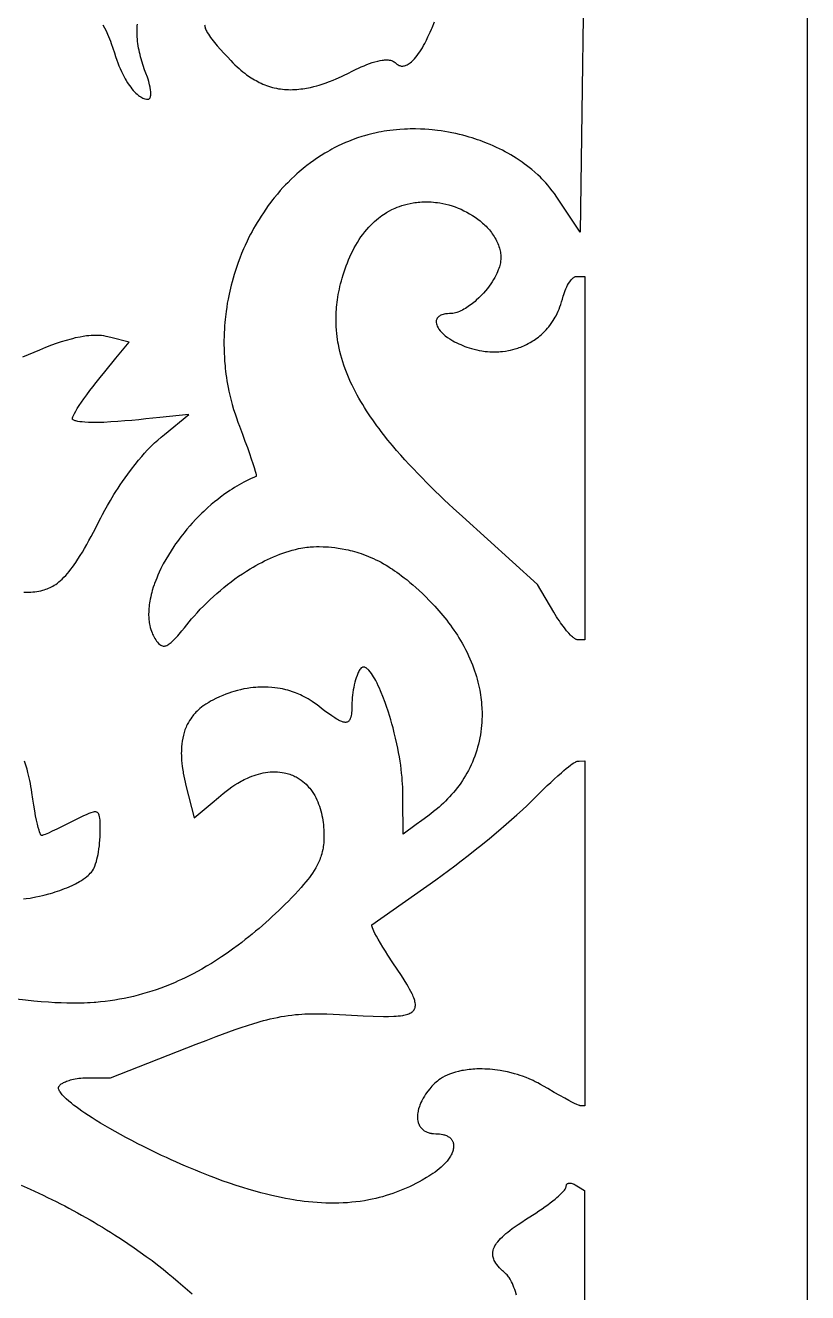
# Model space of a CAD drawing. Extents: x -500 to 500, y -1000 to 1000.
# Drawn here: x 324.2 to 500, y 430.8 to 715.4 of the extents above; entities that cross this region are included whole.
import ezdxf

# ---------------------------------------------------------------- set-up
doc = ezdxf.new("R2010")
doc.units = 0
doc.layers.add('APS_GEOMETR_', color=18, linetype='CONTINUOUS')

msp = doc.modelspace()

# ---------------------------------------------------------------- linework, layer by layer
at = {"layer": 'APS_GEOMETR_'}
for points in [[(-500, -1000), (500, -1000), (500, 1000), (-500, 1000)], [(449.91, 577.39), (448.65, 577.39), (448.18, 577.4), (448.09, 577.42), (447.98, 577.46), (447.86, 577.52), (447.74, 577.59), (447.6, 577.68), (447.45, 577.79), (447.29, 577.92), (447.13, 578.06), (446.95, 578.23), (446.75, 578.42), (446.32, 578.88), (445.85, 579.43), (445.34, 580.07), (444.79, 580.8), (444.5, 581.21), (444.21, 581.64), (443.9, 582.09), (443.6, 582.56), (443.28, 583.06), (442.96, 583.59), (439.3, 589.79), (422.44, 605.04), (420.38, 606.93), (419.36, 607.88), (418.34, 608.84), (417.33, 609.8), (416.33, 610.77), (415.33, 611.75), (414.34, 612.73), (413.36, 613.73), (412.38, 614.74), (411.41, 615.76), (410.45, 616.78), (409.51, 617.82), (408.57, 618.87), (407.65, 619.92), (406.74, 620.99), (405.71, 622.24), (404.7, 623.51), (404.2, 624.16), (403.71, 624.81), (403.22, 625.47), (402.74, 626.13), (402.27, 626.8), (401.8, 627.48), (401.34, 628.16), (400.89, 628.84), (400.45, 629.54), (400.02, 630.23), (399.6, 630.94), (399.19, 631.65), (398.79, 632.36), (398.4, 633.08), (398.03, 633.81), (397.67, 634.54), (397.32, 635.27), (396.99, 636.01), (396.67, 636.76), (396.37, 637.51), (396.08, 638.26), (395.81, 639.03), (395.56, 639.79), (395.32, 640.56), (395.11, 641.34), (394.91, 642.11), (394.73, 642.9), (394.57, 643.69), (394.47, 644.22), (394.37, 644.82), (394.28, 645.47), (394.2, 646.18), (394.13, 646.95), (394.08, 647.77), (394.05, 648.64), (394.05, 649.56), (394.06, 650.05), (394.07, 650.54), (394.1, 651.04), (394.13, 651.56), (394.17, 652.09), (394.23, 652.63), (394.29, 653.18), (394.36, 653.74), (394.45, 654.32), (394.55, 654.9), (394.66, 655.5), (394.78, 656.11), (394.92, 656.72), (395.07, 657.35), (395.24, 657.99), (395.42, 658.63), (395.62, 659.33), (395.84, 660.02), (396.08, 660.71), (396.33, 661.39), (396.59, 662.07), (396.86, 662.75), (397.16, 663.42), (397.46, 664.08), (397.79, 664.73), (398.12, 665.38), (398.48, 666.01), (398.85, 666.64), (399.24, 667.25), (399.64, 667.85), (400.07, 668.44), (400.51, 669.01), (400.95, 669.55), (401.4, 670.05), (401.84, 670.52), (402.27, 670.95), (402.7, 671.35), (403.12, 671.72), (403.54, 672.07), (403.94, 672.38), (404.33, 672.66), (404.71, 672.92), (405.07, 673.16), (405.41, 673.37), (406.03, 673.72), (406.57, 674), (406.93, 674.17), (407.33, 674.35), (407.78, 674.54), (408.27, 674.73), (408.81, 674.91), (409.39, 675.08), (410.01, 675.25), (410.67, 675.4), (411.37, 675.52), (411.74, 675.58), (412.11, 675.63), (412.49, 675.67), (412.89, 675.7), (413.29, 675.73), (413.7, 675.75), (414.12, 675.75), (414.55, 675.75), (414.99, 675.74), (415.44, 675.71), (415.9, 675.68), (416.36, 675.63), (416.83, 675.57), (417.32, 675.5), (418.01, 675.37), (418.71, 675.22), (419.41, 675.04), (420.1, 674.84), (420.78, 674.6), (421.46, 674.35), (422.12, 674.07), (422.78, 673.76), (423.43, 673.43), (424.06, 673.08), (424.68, 672.71), (425.28, 672.31), (425.86, 671.89), (426.43, 671.45), (426.97, 670.99), (427.23, 670.75), (427.49, 670.51), (427.75, 670.26), (428, 670), (428.24, 669.73), (428.48, 669.45), (428.71, 669.17), (428.94, 668.88), (429.15, 668.58), (429.36, 668.28), (429.56, 667.98), (429.75, 667.66), (429.93, 667.34), (430.09, 667.02), (430.25, 666.69), (430.4, 666.36), (430.53, 666.03), (430.65, 665.69), (430.75, 665.35), (430.84, 665.03), (430.91, 664.72), (430.97, 664.41), (431.01, 664.12), (431.04, 663.84), (431.06, 663.57), (431.06, 663.31), (431.06, 663.07), (431.06, 662.84), (431.02, 662.42), (430.97, 662.06), (430.91, 661.76), (430.84, 661.47), (430.75, 661.15), (430.64, 660.81), (430.5, 660.44), (430.34, 660.05), (430.16, 659.63), (429.94, 659.2), (429.7, 658.75), (429.43, 658.28), (429.14, 657.8), (428.81, 657.3), (428.44, 656.8), (428.05, 656.28), (427.62, 655.76), (427.15, 655.23), (426.65, 654.69), (426.11, 654.15), (425.55, 653.63), (425.27, 653.38), (424.97, 653.13), (424.67, 652.89), (424.37, 652.66), (424.06, 652.43), (423.75, 652.21), (423.42, 652.01), (423.1, 651.81), (422.77, 651.62), (422.43, 651.45), (422.09, 651.28), (421.74, 651.13), (421.39, 650.99), (421.16, 650.91), (420.89, 650.83), (420.6, 650.76), (420.27, 650.7), (419.91, 650.66), (419.51, 650.63), (419.06, 650.62), (418.62, 650.57), (418.35, 650.52), (418.1, 650.45), (417.84, 650.37), (417.59, 650.28), (417.43, 650.2), (417.28, 650.1), (417.13, 649.99), (416.99, 649.88), (416.88, 649.74), (416.79, 649.62), (416.67, 649.42), (416.61, 649.27), (416.6, 649.21), (416.57, 649.06), (416.55, 648.91), (416.54, 648.76), (416.54, 648.61), (416.59, 648.33), (416.65, 648.11), (416.77, 647.8), (416.97, 647.43), (417.16, 647.14), (417.45, 646.75), (417.79, 646.37), (418.1, 646.07), (418.55, 645.68), (419.1, 645.28), (419.57, 644.97), (420.25, 644.55), (420.69, 644.32), (421.14, 644.09), (421.59, 643.88), (422.05, 643.67), (422.51, 643.47), (422.98, 643.29), (423.45, 643.12), (423.92, 642.96), (424.47, 642.79), (425.05, 642.64), (425.64, 642.5), (426.23, 642.38), (426.82, 642.27), (427.58, 642.17), (428.06, 642.12), (428.6, 642.08), (429.21, 642.05), (429.89, 642.05), (430.25, 642.06), (430.62, 642.08), (431.01, 642.11), (431.42, 642.15), (432.08, 642.23), (432.79, 642.35), (433.23, 642.44), (433.73, 642.55), (434.29, 642.7), (434.89, 642.9), (435.21, 643.01), (435.54, 643.13), (435.88, 643.27), (436.23, 643.42), (436.8, 643.69), (437.21, 643.9), (437.69, 644.17), (438.24, 644.5), (438.54, 644.69), (438.84, 644.9), (439.16, 645.13), (439.49, 645.38), (439.82, 645.65), (440.17, 645.95), (440.51, 646.27), (440.87, 646.62), (441.22, 646.99), (441.58, 647.4), (441.84, 647.71), (442.21, 648.2), (442.54, 648.66), (442.82, 649.08), (443.07, 649.48), (443.28, 649.84), (443.46, 650.16), (443.73, 650.68), (443.95, 651.17), (444.15, 651.66), (444.35, 652.17), (444.53, 652.67), (444.72, 653.29), (444.9, 653.92), (445.07, 654.54), (445.21, 654.96), (445.35, 655.39), (445.51, 655.8), (445.68, 656.22), (445.87, 656.62), (446.07, 657.02), (446.29, 657.41), (446.53, 657.79), (446.69, 658.02), (446.85, 658.22), (447, 658.4), (447.15, 658.55), (447.3, 658.68), (447.43, 658.78), (447.56, 658.86), (447.67, 658.92), (447.75, 658.95), (447.84, 658.98), (448.03, 659), (448.22, 659.01), (448.41, 659.01), (449.91, 659.01)], [(413.36, 467.52), (413.63, 467.3), (413.86, 467.13), (414.2, 466.93), (414.48, 466.81), (414.73, 466.72), (414.95, 466.65), (415.13, 466.6), (415.39, 466.55), (415.5, 466.53), (415.96, 466.49), (416.43, 466.47), (416.85, 466.45), (417.25, 466.42), (417.65, 466.37), (418.05, 466.29), (418.25, 466.24), (418.44, 466.19), (418.63, 466.12), (418.82, 466.05), (419, 465.97), (419.18, 465.87), (419.34, 465.77), (419.5, 465.66), (419.65, 465.53), (419.8, 465.4), (419.9, 465.29), (419.99, 465.17), (420.08, 465.05), (420.15, 464.93), (420.22, 464.81), (420.27, 464.68), (420.32, 464.56), (420.36, 464.43), (420.42, 464.18), (420.45, 463.92), (420.46, 463.67), (420.45, 463.43), (420.42, 463.19), (420.38, 462.96), (420.33, 462.75), (420.26, 462.55), (420.14, 462.2), (420.02, 461.93), (419.89, 461.68), (419.76, 461.44), (419.62, 461.21), (419.47, 460.98), (419.31, 460.75), (419.15, 460.53), (418.98, 460.31), (418.8, 460.1), (418.43, 459.68), (418.03, 459.29), (417.62, 458.91), (417.18, 458.54), (416.74, 458.19), (416.28, 457.85), (415.81, 457.52), (415.33, 457.21), (414.85, 456.9), (414.37, 456.61), (413.4, 456.04), (412.7, 455.65), (411.99, 455.27), (411.27, 454.91), (410.55, 454.56), (409.82, 454.23), (409.08, 453.91), (408.33, 453.61), (407.58, 453.32), (406.82, 453.05), (406.05, 452.79), (405.29, 452.55), (404.51, 452.32), (403.74, 452.11), (402.96, 451.92), (402.17, 451.74), (401.39, 451.59), (400.44, 451.42), (399.48, 451.27), (398.52, 451.15), (397.56, 451.05), (396.6, 450.97), (395.63, 450.91), (394.66, 450.88), (393.69, 450.86), (392.72, 450.86), (391.75, 450.89), (390.78, 450.93), (389.81, 450.99), (388.84, 451.06), (387.87, 451.16), (386.91, 451.27), (385.95, 451.39), (385.25, 451.49), (384.47, 451.61), (383.62, 451.76), (382.71, 451.93), (381.73, 452.12), (380.69, 452.34), (379.58, 452.6), (378.41, 452.88), (377.17, 453.2), (375.88, 453.55), (374.52, 453.94), (373.1, 454.37), (371.62, 454.84), (370.09, 455.35), (368.49, 455.91), (366.84, 456.52), (365.73, 456.94), (364.63, 457.37), (363.53, 457.8), (362.44, 458.25), (361.34, 458.7), (360.25, 459.16), (359.16, 459.63), (358.08, 460.11), (357, 460.6), (355.92, 461.09), (354.85, 461.59), (353.78, 462.1), (352.72, 462.61), (351.65, 463.13), (350.6, 463.66), (349.54, 464.2), (348.16, 464.91), (346.84, 465.61), (345.58, 466.3), (344.38, 466.96), (343.23, 467.61), (342.15, 468.24), (341.13, 468.85), (340.17, 469.43), (339.27, 470), (338.42, 470.54), (337.63, 471.06), (336.91, 471.56), (336.24, 472.03), (335.63, 472.48), (335.07, 472.9), (334.57, 473.29), (333.97, 473.79), (333.42, 474.28), (333.16, 474.52), (332.93, 474.75), (332.71, 474.98), (332.51, 475.2), (332.33, 475.42), (332.17, 475.62), (332.03, 475.83), (331.91, 476.02), (331.82, 476.21), (331.75, 476.38), (331.71, 476.55), (331.69, 476.71), (331.69, 476.8), (331.71, 476.89), (331.73, 476.98), (331.77, 477.06), (331.81, 477.14), (331.87, 477.22), (331.99, 477.37), (332.14, 477.51), (332.3, 477.63), (332.47, 477.75), (332.63, 477.84), (332.81, 477.94), (333.02, 478.04), (333.24, 478.14), (333.49, 478.24), (333.76, 478.34), (334.06, 478.43), (334.37, 478.53), (334.71, 478.62), (335.07, 478.7), (335.45, 478.77), (335.85, 478.84), (336.27, 478.9), (336.71, 478.95), (337.17, 478.99), (337.65, 479.01), (338.15, 479.03), (340.33, 479.03), (341.92, 479.02), (342.92, 479.02), (343.2, 479.02), (343.34, 479.03), (362.62, 486.54), (364.88, 487.41), (367.14, 488.28), (368.54, 488.8), (369.94, 489.32), (371.34, 489.83), (372.75, 490.32), (374.17, 490.79), (375.59, 491.24), (376.3, 491.45), (377.02, 491.66), (377.73, 491.85), (378.46, 492.04), (379.25, 492.24), (380.06, 492.42), (380.87, 492.59), (381.68, 492.75), (382.49, 492.89), (383.3, 493.01), (384.12, 493.11), (384.94, 493.2), (385.64, 493.26), (386.35, 493.31), (387.05, 493.35), (387.76, 493.38), (388.47, 493.4), (389.17, 493.41), (390.59, 493.4), (392, 493.37), (393.42, 493.32), (396.25, 493.17), (400.11, 492.96), (402.4, 492.86), (404.69, 492.8), (405.85, 492.8), (407.01, 492.84), (407.51, 492.87), (408.01, 492.92), (408.51, 492.97), (409.02, 493.04), (409.3, 493.09), (409.58, 493.15), (409.86, 493.23), (410.14, 493.31), (410.37, 493.4), (410.59, 493.5), (410.81, 493.61), (411.03, 493.73), (411.16, 493.83), (411.27, 493.92), (411.37, 494.02), (411.46, 494.12), (411.59, 494.3), (411.69, 494.48), (411.76, 494.63), (411.79, 494.75), (411.82, 494.87), (411.85, 495.05), (411.86, 495.22), (411.86, 495.39), (411.86, 495.57), (411.82, 495.84), (411.77, 496.1), (411.71, 496.36), (411.64, 496.62), (411.52, 496.94), (411.4, 497.25), (411.27, 497.56), (411.14, 497.87), (410.86, 498.42), (410.57, 498.96), (410.27, 499.5), (409.96, 500.03), (409.34, 501.03), (408.71, 502.02), (406.82, 504.86), (405.68, 506.59), (405.12, 507.46), (404.56, 508.34), (403.99, 509.29), (403.5, 510.13), (403.1, 510.85), (402.78, 511.46), (402.53, 511.96), (402.36, 512.33), (402.2, 512.7), (402.12, 512.93), (402.08, 513.12), (402.07, 513.2), (402.07, 513.27), (402.09, 513.33), (402.11, 513.37), (416.43, 523.5), (417.86, 524.53), (419.29, 525.58), (420.72, 526.64), (422.13, 527.71), (423.73, 528.96), (425.33, 530.22), (426.91, 531.49), (428.49, 532.77), (430.56, 534.51), (432.27, 535.97), (434.63, 538.04), (435.91, 539.21), (436.96, 540.2), (438.4, 541.6), (439.93, 543.12), (440.7, 543.88), (441.48, 544.63), (442.27, 545.37), (443.06, 546.1), (443.86, 546.83), (444.68, 547.54), (445.24, 548.02), (445.77, 548.46), (446.26, 548.85), (446.71, 549.2), (447.11, 549.5), (447.48, 549.75), (447.81, 549.94), (447.96, 550.02), (448.1, 550.09), (448.23, 550.13), (448.37, 550.15), (448.65, 550.16), (449.91, 550.18), (449.91, 472.75), (449.11, 472.74), (448.91, 472.75), (448.81, 472.76), (448.71, 472.78), (448.52, 472.84), (448.15, 473), (447.6, 473.26), (447.05, 473.53), (446.32, 473.92), (445.41, 474.41), (444.33, 475.01), (443.07, 475.73), (441.64, 476.58), (440.65, 477.17), (439.99, 477.54), (439.38, 477.86), (438.81, 478.14), (438.3, 478.39), (437.42, 478.78), (436.75, 479.05), (435.92, 479.35), (435.4, 479.53), (434.8, 479.73), (434.13, 479.93), (433.38, 480.13), (432.55, 480.32), (431.64, 480.51), (430.89, 480.64), (430.32, 480.73), (429.75, 480.8), (429.18, 480.86), (428.61, 480.92), (428.03, 480.96), (427.46, 480.99), (426.88, 481), (426.31, 481.01), (425.65, 481), (425.23, 480.98), (424.8, 480.95), (424.38, 480.91), (423.95, 480.87), (423.53, 480.82), (423.11, 480.76), (422.69, 480.69), (422.27, 480.62), (421.58, 480.46), (420.89, 480.27), (420.21, 480.06), (419.54, 479.83), (419.01, 479.6), (418.48, 479.35), (417.97, 479.08), (417.47, 478.78), (417.12, 478.53), (416.8, 478.29), (416.52, 478.06), (416.27, 477.84), (415.87, 477.46), (415.58, 477.16), (415.08, 476.56), (414.68, 476.04), (414.15, 475.31), (413.88, 474.87), (413.65, 474.48), (413.31, 473.86), (413.11, 473.45), (413.03, 473.28), (412.88, 472.9), (412.76, 472.57), (412.59, 472.03), (412.5, 471.69), (412.47, 471.54), (412.41, 471.18), (412.37, 470.86), (412.34, 470.36), (412.33, 470.03), (412.34, 469.9), (412.37, 469.62), (412.41, 469.37), (412.49, 468.99), (412.57, 468.75), (412.61, 468.66), (412.71, 468.44), (412.81, 468.25), (412.91, 468.08), (413.02, 467.93), (413.21, 467.69)]]:
    msp.add_lwpolyline(points, close=True, dxfattribs=at)
for points in [[(450, 749.74), (448.86, 668.93), (444.68, 675.25), (443.63, 676.83), (443.1, 677.6), (442.63, 678.24), (442.1, 678.9), (441.6, 679.49), (441.14, 680.02), (440.7, 680.49), (440.31, 680.9), (439.95, 681.25), (439.37, 681.81), (438.67, 682.43), (438.01, 682.99), (437.4, 683.48), (436.84, 683.92), (436.33, 684.3), (435.88, 684.63), (435.15, 685.14), (434.54, 685.53), (433.92, 685.91), (433.3, 686.28), (432.67, 686.64), (432.04, 687), (431.4, 687.34), (430.76, 687.66), (430.1, 687.98), (429.35, 688.32), (428.67, 688.61), (427.86, 688.94), (426.91, 689.31), (426.39, 689.51), (425.83, 689.7), (425.24, 689.9), (424.61, 690.1), (423.94, 690.3), (423.24, 690.5), (422.51, 690.7), (421.74, 690.89), (420.93, 691.07), (420.08, 691.25), (419.28, 691.4), (418.48, 691.54), (417.68, 691.66), (416.87, 691.77), (415.64, 691.91), (414.87, 691.98), (413.99, 692.04), (413, 692.09), (411.91, 692.11), (411.33, 692.12), (410.72, 692.11), (410.08, 692.1), (409.42, 692.07), (408.36, 692.01), (407.59, 691.95), (406.85, 691.87), (406.14, 691.79), (405.47, 691.69), (404.82, 691.59), (404.21, 691.49), (403.63, 691.38), (403.08, 691.27), (402.08, 691.04), (401.2, 690.81), (400.44, 690.6), (399.81, 690.41), (398.86, 690.09), (397.91, 689.76), (396.82, 689.33), (396.14, 689.04), (395.37, 688.71), (394.53, 688.31), (394.08, 688.09), (393.61, 687.84), (393.12, 687.59), (392.62, 687.31), (392.09, 687.01), (391.55, 686.69), (390.7, 686.16), (389.66, 685.47), (389.02, 685.03), (388.3, 684.51), (387.51, 683.91), (387.09, 683.58), (386.66, 683.23), (386.21, 682.86), (385.74, 682.46), (385.26, 682.04), (384.77, 681.59), (383.99, 680.85), (383.18, 680.05), (382.68, 679.53), (382.12, 678.94), (381.51, 678.26), (380.85, 677.5), (380.15, 676.64), (379.78, 676.18), (379.41, 675.7), (378.82, 674.9), (378.25, 674.09), (377.71, 673.3), (377.21, 672.54), (376.74, 671.8), (376.3, 671.08), (375.89, 670.39), (375.52, 669.73), (375.17, 669.1), (374.85, 668.5), (374.55, 667.93), (374.04, 666.88), (373.61, 665.97), (373.26, 665.19), (372.83, 664.14), (372.43, 663.13), (372.06, 662.15), (371.73, 661.21), (371.42, 660.3), (371.15, 659.43), (370.9, 658.6), (370.68, 657.81), (370.48, 657.06), (370.3, 656.34), (370.14, 655.67), (370.01, 655.04), (369.78, 653.91), (369.61, 652.96), (369.47, 652.11), (369.32, 651.1), (369.25, 650.54), (369.18, 649.94), (369.11, 649.29), (369.05, 648.61), (368.99, 647.88), (368.95, 647.12), (368.91, 646.32), (368.88, 645.47), (368.86, 644.59), (368.86, 643.67), (368.87, 642.7), (368.9, 641.7), (368.94, 640.92), (369, 639.98), (369.09, 638.9), (369.15, 638.31), (369.22, 637.68), (369.31, 637.01), (369.41, 636.32), (369.52, 635.58), (369.66, 634.82), (369.81, 634.02), (369.98, 633.19), (370.17, 632.32), (370.39, 631.42), (370.7, 630.26), (371.03, 629.11), (371.34, 628.16), (371.65, 627.21), (371.98, 626.27), (372.33, 625.33), (372.99, 623.6), (373.58, 622), (374.11, 620.54), (374.58, 619.21), (374.99, 618.02), (375.34, 616.97), (375.63, 616.06), (375.87, 615.29), (376, 614.79), (376.07, 614.42), (376.11, 614.19), (376.11, 614.09), (376.07, 614.06), (376.02, 614.03), (375.72, 613.91), (374.82, 613.51), (373.89, 613.06), (373.35, 612.78), (372.8, 612.49), (372.26, 612.18), (371.73, 611.88), (371.2, 611.56), (370.67, 611.23), (370.15, 610.9), (369.64, 610.55), (369.06, 610.14), (368.07, 609.41), (367.45, 608.93), (366.76, 608.39), (366.01, 607.75), (365.18, 607.04), (364.75, 606.65), (364.31, 606.23), (363.85, 605.79), (363.37, 605.33), (362.63, 604.57), (361.72, 603.59), (361.17, 602.97), (360.55, 602.26), (359.88, 601.44), (359.52, 600.99), (359.15, 600.52), (358.78, 600.02), (358.39, 599.49), (358, 598.94), (357.59, 598.35), (356.96, 597.4), (356.36, 596.42), (355.78, 595.43), (355.23, 594.43), (354.7, 593.41), (354.32, 592.59), (354.01, 591.87), (353.74, 591.25), (353.53, 590.74), (353.26, 590.01), (353.15, 589.7), (352.97, 589.17), (352.76, 588.46), (352.64, 588.04), (352.52, 587.56), (352.39, 587.04), (352.27, 586.48), (352.2, 586.07), (352.14, 585.66), (352.08, 585.26), (352.04, 584.85), (352, 584.44), (351.97, 584.03), (351.94, 583.62), (351.93, 583.21), (351.93, 582.88), (351.94, 582.55), (351.96, 582.23), (351.99, 581.9), (352.03, 581.58), (352.07, 581.25), (352.12, 580.93), (352.18, 580.61), (352.3, 580.13), (352.43, 579.7), (352.56, 579.31), (352.69, 578.96), (352.82, 578.66), (352.95, 578.39), (353.16, 577.97), (353.33, 577.68), (353.52, 577.39), (353.72, 577.11), (353.92, 576.84), (354.18, 576.56), (354.45, 576.31), (354.64, 576.18), (354.81, 576.1), (355.06, 576), (355.23, 575.98), (355.38, 575.98), (355.51, 575.98), (355.61, 576), (355.76, 576.03), (355.83, 576.05), (356.02, 576.14), (356.21, 576.23), (356.39, 576.34), (356.57, 576.45), (356.77, 576.61), (356.98, 576.77), (357.17, 576.94), (357.37, 577.12), (357.74, 577.5), (358.1, 577.89), (358.46, 578.28), (358.81, 578.68), (359.39, 579.39), (359.96, 580.1), (360.49, 580.76), (361.03, 581.42), (361.57, 582.07), (362.13, 582.71), (362.82, 583.47), (363.53, 584.23), (364.25, 584.97), (364.98, 585.7), (365.73, 586.42), (366.49, 587.13), (367.27, 587.82), (368.05, 588.49), (368.85, 589.16), (369.66, 589.8), (370.48, 590.43), (371.32, 591.05), (372.16, 591.64), (373.02, 592.22), (373.89, 592.78), (374.77, 593.33), (375.4, 593.7), (376.04, 594.07), (376.69, 594.43), (377.34, 594.78), (378, 595.11), (378.67, 595.44), (379.34, 595.75), (380.02, 596.05), (380.7, 596.34), (381.39, 596.6), (382.08, 596.86), (382.78, 597.1), (383.49, 597.32), (384.19, 597.52), (384.91, 597.7), (385.62, 597.86), (386.11, 597.96), (386.57, 598.04), (387.01, 598.11), (387.44, 598.17), (387.85, 598.21), (388.25, 598.25), (388.98, 598.3), (389.63, 598.32), (390.21, 598.32), (391.13, 598.29), (391.69, 598.26), (392.32, 598.23), (393, 598.17), (393.74, 598.09), (394.53, 597.99), (395.38, 597.85), (396.27, 597.68), (396.73, 597.58), (397.2, 597.47), (397.69, 597.35), (398.18, 597.21), (398.68, 597.06), (399.19, 596.9), (399.71, 596.73), (400.24, 596.54), (400.78, 596.34), (401.32, 596.12), (401.88, 595.89), (402.44, 595.64), (403, 595.37), (403.57, 595.09), (404.15, 594.79), (404.73, 594.46), (405.32, 594.12), (405.91, 593.76), (406.31, 593.51), (406.74, 593.23), (407.2, 592.91), (407.7, 592.57), (408.22, 592.18), (408.78, 591.76), (409.37, 591.31), (409.99, 590.82), (410.63, 590.29), (411.3, 589.72), (411.99, 589.1), (412.71, 588.45), (413.44, 587.76), (414.2, 587.02), (414.98, 586.24), (415.78, 585.41), (416.25, 584.91), (416.71, 584.4), (417.16, 583.89), (417.61, 583.37), (418.05, 582.84), (418.49, 582.31), (418.91, 581.77), (419.33, 581.22), (419.74, 580.67), (420.14, 580.11), (420.53, 579.55), (420.92, 578.98), (421.29, 578.4), (421.66, 577.82), (422.01, 577.24), (422.36, 576.64), (422.76, 575.92), (423.14, 575.21), (423.49, 574.5), (423.82, 573.8), (424.13, 573.11), (424.42, 572.43), (424.69, 571.75), (424.94, 571.08), (425.17, 570.43), (425.38, 569.78), (425.58, 569.14), (425.75, 568.51), (425.91, 567.89), (426.06, 567.29), (426.19, 566.69), (426.31, 566.11), (426.41, 565.54), (426.5, 564.99), (426.58, 564.44), (426.65, 563.92), (426.7, 563.4), (426.75, 562.9), (426.81, 561.95), (426.84, 561.07), (426.85, 560.25), (426.83, 559.5), (426.8, 558.84), (426.75, 558.14), (426.67, 557.44), (426.58, 556.74), (426.47, 556.04), (426.34, 555.34), (426.2, 554.65), (426.03, 553.96), (425.85, 553.27), (425.65, 552.59), (425.43, 551.92), (425.2, 551.25), (424.94, 550.59), (424.67, 549.94), (424.39, 549.29), (424.08, 548.65), (423.77, 548.03), (423.45, 547.45), (423.12, 546.88), (422.78, 546.32), (422.42, 545.76), (422.05, 545.22), (421.67, 544.68), (421.27, 544.15), (420.86, 543.63), (420.44, 543.12), (420, 542.62), (419.56, 542.13), (419.11, 541.65), (418.64, 541.18), (418.17, 540.72), (417.69, 540.27), (417.2, 539.83), (416.57, 539.31), (415.94, 538.8), (415.3, 538.3), (414.65, 537.81), (413.33, 536.84), (412.01, 535.89), (409.1, 533.77), (409.05, 541.59), (409.03, 543.55), (409.01, 544.3), (408.98, 545.04), (408.93, 545.79), (408.88, 546.54), (408.78, 547.44), (408.68, 548.33), (408.56, 549.23), (408.44, 550.12), (408.27, 551.1), (408.09, 552.08), (407.91, 553.06), (407.71, 554.03), (407.41, 555.32), (407.12, 556.5), (406.84, 557.58), (406.58, 558.55), (406.33, 559.41), (406.11, 560.17), (405.73, 561.37), (405.38, 562.4), (405.07, 563.29), (404.55, 564.68), (404.2, 565.56), (404.05, 565.92), (403.79, 566.5), (403.53, 567.08), (403.25, 567.65), (402.96, 568.22), (402.73, 568.64), (402.49, 569.05), (402.24, 569.45), (401.98, 569.85), (401.71, 570.21), (401.42, 570.54), (401.28, 570.68), (401.13, 570.82), (400.97, 570.95), (400.81, 571.07), (400.71, 571.12), (400.6, 571.17), (400.5, 571.21), (400.39, 571.24), (400.23, 571.25), (400.1, 571.24), (399.98, 571.22), (399.89, 571.18), (399.76, 571.11), (399.71, 571.07), (399.54, 570.89), (399.39, 570.7), (399.27, 570.49), (399.15, 570.28), (399.04, 570.07), (398.94, 569.85), (398.76, 569.36), (398.59, 568.88), (398.43, 568.38), (398.28, 567.89), (398.14, 567.3), (398.01, 566.71), (397.9, 566.12), (397.8, 565.52), (397.74, 564.96), (397.68, 564.39), (397.65, 563.83), (397.62, 563.26), (397.61, 562.5), (397.58, 561.79), (397.56, 561.43), (397.53, 561.08), (397.49, 560.72), (397.43, 560.37), (397.34, 560.03), (397.24, 559.69), (397.19, 559.57), (397.12, 559.45), (397.05, 559.34), (396.97, 559.23), (396.88, 559.13), (396.77, 559.04), (396.66, 558.96), (396.55, 558.91), (396.4, 558.86), (396.25, 558.84), (396.1, 558.84), (395.94, 558.85), (395.78, 558.88), (395.63, 558.91), (395.33, 559.01), (395.1, 559.1), (394.86, 559.21), (394.6, 559.34), (394.33, 559.49), (394.04, 559.66), (393.73, 559.85), (393.07, 560.29), (392.35, 560.8), (391.55, 561.38), (390.7, 562.04), (389.77, 562.75), (389.19, 563.19), (388.71, 563.52), (388.23, 563.83), (387.77, 564.11), (387.32, 564.37), (386.88, 564.61), (386.46, 564.82), (386.05, 565.02), (385.66, 565.19), (385.28, 565.35), (384.92, 565.49), (384.27, 565.73), (383.69, 565.91), (383.2, 566.05), (382.77, 566.16), (381.98, 566.34), (381.49, 566.44), (380.92, 566.53), (380.29, 566.62), (379.58, 566.69), (378.81, 566.75), (378.39, 566.76), (377.96, 566.77), (377.27, 566.77), (376.48, 566.73), (375.98, 566.7), (375.42, 566.65), (374.79, 566.58), (374.1, 566.48), (373.35, 566.34), (372.54, 566.17), (371.88, 566), (371.05, 565.76), (370.53, 565.6), (369.95, 565.41), (369.31, 565.18), (368.6, 564.9), (367.84, 564.58), (367.02, 564.2), (366.36, 563.86), (365.86, 563.59), (365.43, 563.34), (364.77, 562.93), (364.36, 562.65), (364.19, 562.53), (363.78, 562.22), (363.42, 561.92), (363.1, 561.63), (362.81, 561.36), (362.57, 561.12), (362.36, 560.89), (362.03, 560.53), (361.84, 560.29), (361.62, 560.01), (361.38, 559.67), (361.12, 559.29), (360.86, 558.84), (360.72, 558.59), (360.59, 558.33), (360.46, 558.06), (360.33, 557.76), (360.2, 557.45), (360.08, 557.13), (359.9, 556.59), (359.73, 555.95), (359.58, 555.3), (359.47, 554.65), (359.37, 554), (359.32, 553.36), (359.29, 552.8), (359.28, 552.33), (359.27, 551.93), (359.28, 551.38), (359.29, 551.14), (359.35, 550.32), (359.42, 549.6), (359.49, 548.98), (359.55, 548.47), (359.66, 547.76), (359.71, 547.47), (359.85, 546.77), (359.99, 546.07), (360.15, 545.38), (360.31, 544.68), (362.19, 537.4), (366.18, 540.76), (367.63, 541.98), (368.71, 542.88), (369.34, 543.38), (369.98, 543.87), (370.64, 544.34), (371.31, 544.79), (372, 545.21), (372.7, 545.61), (373.05, 545.81), (373.41, 545.99), (373.77, 546.17), (374.14, 546.34), (374.62, 546.55), (375.11, 546.74), (375.61, 546.92), (376.12, 547.09), (376.63, 547.24), (377.15, 547.37), (377.68, 547.48), (378.21, 547.58), (378.74, 547.65), (379.27, 547.7), (379.8, 547.73), (380.33, 547.74), (380.86, 547.73), (381.38, 547.69), (381.9, 547.62), (382.42, 547.53), (382.75, 547.45), (383.07, 547.37), (383.38, 547.28), (383.68, 547.18), (383.98, 547.07), (384.26, 546.96), (384.53, 546.84), (384.8, 546.71), (385.05, 546.58), (385.3, 546.44), (385.54, 546.3), (385.77, 546.16), (386.2, 545.86), (386.6, 545.55), (386.96, 545.24), (387.3, 544.93), (387.6, 544.62), (387.88, 544.32), (388.12, 544.03), (388.34, 543.76), (388.68, 543.28), (388.97, 542.85), (389.24, 542.4), (389.49, 541.94), (389.72, 541.47), (389.93, 540.99), (390.13, 540.5), (390.31, 540), (390.47, 539.5), (390.62, 538.99), (390.75, 538.47), (390.87, 537.95), (390.97, 537.43), (391.06, 536.91), (391.13, 536.39), (391.19, 535.87), (391.24, 535.35), (391.29, 534.65), (391.31, 533.99), (391.32, 533.38), (391.31, 532.81), (391.29, 532.28), (391.26, 531.79), (391.21, 531.35), (391.16, 530.95), (391.11, 530.59), (391.06, 530.28), (390.95, 529.78), (390.87, 529.44), (390.82, 529.29), (390.72, 528.96), (390.62, 528.63), (390.5, 528.31), (390.38, 527.99), (390.25, 527.68), (390.11, 527.37), (389.96, 527.06), (389.81, 526.75), (389.48, 526.15), (389.13, 525.56), (388.76, 524.98), (388.37, 524.42), (388.07, 524.02), (387.7, 523.55), (387.27, 523.01), (386.76, 522.42), (386.19, 521.76), (385.54, 521.04), (384.82, 520.26), (384.02, 519.43), (383.32, 518.72), (382.61, 518.01), (381.9, 517.31), (381.18, 516.61), (380.45, 515.92), (379.72, 515.24), (378.99, 514.56), (378.24, 513.89), (377.49, 513.23), (376.74, 512.58), (375.97, 511.93), (375.2, 511.29), (374.43, 510.66), (373.65, 510.04), (372.86, 509.42), (372.06, 508.82), (370.79, 507.88), (369.55, 507), (368.34, 506.19), (367.17, 505.42), (366.04, 504.72), (364.95, 504.06), (363.91, 503.45), (362.9, 502.9), (361.94, 502.39), (361.03, 501.92), (360.17, 501.49), (359.35, 501.11), (358.59, 500.76), (357.88, 500.45), (356.64, 499.92), (355.65, 499.53), (354.65, 499.16), (353.64, 498.8), (352.63, 498.46), (351.61, 498.15), (350.58, 497.85), (349.55, 497.57), (348.51, 497.31), (347.47, 497.07), (346.42, 496.85), (345.37, 496.65), (344.32, 496.47), (343.26, 496.31), (342.2, 496.17), (341.14, 496.06), (340.08, 495.96), (339.66, 495.92), (338.79, 495.86), (338.19, 495.83), (337.48, 495.8), (336.66, 495.78), (335.72, 495.77), (334.68, 495.78), (333.52, 495.8), (332.26, 495.83), (330.88, 495.89), (329.4, 495.98), (327.81, 496.1), (326.11, 496.24), (324.3, 496.43), (322.19, 496.67)], [(341.66, 715.48), (342.01, 714.86), (342.36, 714.17), (342.54, 713.8), (342.72, 713.41), (342.94, 712.9), (343.14, 712.38), (343.34, 711.86), (343.53, 711.34), (343.89, 710.29), (344.23, 709.23), (344.5, 708.41), (344.77, 707.58), (345.01, 706.94), (345.27, 706.3), (345.53, 705.67), (345.81, 705.04), (346.13, 704.4), (346.42, 703.84), (346.68, 703.37), (346.9, 702.99), (347.22, 702.45), (347.36, 702.23), (347.63, 701.85), (347.9, 701.48), (348.18, 701.12), (348.47, 700.76), (348.76, 700.46), (349.05, 700.17), (349.36, 699.89), (349.68, 699.61), (349.91, 699.45), (350.15, 699.29), (350.4, 699.15), (350.65, 699.02), (350.88, 698.94), (351.09, 698.88), (351.42, 698.8), (351.63, 698.77), (351.73, 698.77), (351.82, 698.78), (351.91, 698.8), (351.99, 698.83), (352.07, 698.88), (352.14, 698.94), (352.19, 699.01), (352.24, 699.09), (352.28, 699.17), (352.33, 699.33), (352.37, 699.5), (352.4, 699.67), (352.42, 699.84), (352.42, 700.08), (352.42, 700.32), (352.41, 700.56), (352.38, 700.79), (352.27, 701.47), (352.15, 702.03), (351.95, 702.8), (351.81, 703.26), (351.65, 703.71), (351.31, 704.65), (351.03, 705.42), (350.71, 706.38), (350.41, 707.34), (350.27, 707.83), (350.14, 708.32), (350.02, 708.81), (349.9, 709.3), (349.79, 709.8), (349.69, 710.29), (349.6, 710.79), (349.53, 711.29), (349.46, 711.79), (349.41, 712.29), (349.36, 712.79), (349.33, 713.3), (349.32, 713.69), (349.32, 714.08), (349.33, 714.47), (349.35, 714.87), (349.37, 715.26), (349.41, 715.66)], [(364.5, 715.53), (364.53, 715.32), (364.57, 715.12), (364.61, 714.91), (364.67, 714.71), (364.77, 714.48), (364.87, 714.25), (364.99, 714.03), (365.11, 713.81), (365.35, 713.43), (365.6, 713.05), (365.85, 712.68), (366.11, 712.31), (366.72, 711.54), (367.35, 710.79), (368.1, 709.95), (368.86, 709.11), (369.63, 708.28), (370.41, 707.45), (370.86, 706.99), (371.32, 706.54), (371.79, 706.1), (372.26, 705.66), (372.67, 705.31), (373.09, 704.97), (373.51, 704.63), (373.94, 704.3), (374.28, 704.06), (374.63, 703.83), (374.98, 703.6), (375.34, 703.38), (375.7, 703.16), (376.06, 702.96), (376.43, 702.75), (376.8, 702.56), (377.2, 702.37), (377.61, 702.19), (378.03, 702.02), (378.45, 701.86), (378.87, 701.71), (379.3, 701.58), (379.73, 701.45), (380.16, 701.34), (380.66, 701.24), (381.11, 701.16), (381.56, 701.09), (382.01, 701.04), (382.46, 700.99), (382.92, 700.96), (383.37, 700.94), (383.83, 700.93), (384.28, 700.94), (384.8, 700.96), (385.24, 701), (385.68, 701.04), (386.12, 701.09), (386.56, 701.15), (387, 701.22), (387.43, 701.29), (387.87, 701.37), (388.3, 701.46), (389.05, 701.65), (389.7, 701.82), (390.26, 701.98), (390.72, 702.12), (391.35, 702.33), (391.62, 702.43), (392.55, 702.78), (393.36, 703.1), (394.05, 703.38), (394.62, 703.63), (395.41, 703.98), (395.74, 704.13), (396.8, 704.65), (397.66, 705.08), (398.53, 705.51), (399.12, 705.79), (399.72, 706.06), (400.32, 706.32), (400.93, 706.57), (401.55, 706.8), (402.17, 707.01), (402.79, 707.2), (403.43, 707.36), (403.92, 707.47), (404.43, 707.55), (404.69, 707.59), (404.96, 707.61), (405.22, 707.62), (405.48, 707.62), (405.74, 707.61), (405.99, 707.58), (406.24, 707.54), (406.47, 707.48), (406.7, 707.4), (406.92, 707.29), (407.13, 707.17), (407.32, 707.02), (407.56, 706.81), (407.71, 706.69), (407.86, 706.58), (408.02, 706.48), (408.19, 706.39), (408.38, 706.33), (408.55, 706.28), (408.69, 706.25), (408.82, 706.24), (409, 706.23), (409.07, 706.23), (409.26, 706.26), (409.44, 706.3), (409.63, 706.35), (409.8, 706.41), (410.04, 706.54), (410.27, 706.67), (410.5, 706.81), (410.72, 706.96), (410.97, 707.18), (411.21, 707.4), (411.44, 707.62), (411.66, 707.86), (411.97, 708.24), (412.28, 708.63), (412.57, 709.03), (412.85, 709.44), (413.15, 709.9), (413.43, 710.36), (413.7, 710.83), (413.96, 711.31), (414.36, 712.09), (414.69, 712.78), (415.2, 713.87), (415.5, 714.56), (415.62, 714.86), (416.15, 716.2)], [(323.91, 588.09), (324.55, 588.08), (325, 588.08), (325.45, 588.1), (325.9, 588.13), (326.35, 588.16), (326.81, 588.23), (327.26, 588.31), (327.71, 588.4), (328.15, 588.51), (328.49, 588.61), (328.82, 588.72), (329.15, 588.85), (329.47, 588.98), (329.79, 589.12), (330.1, 589.28), (330.41, 589.45), (330.71, 589.62), (331.05, 589.84), (331.42, 590.11), (331.78, 590.4), (332.13, 590.69), (332.48, 591), (332.89, 591.42), (333.3, 591.85), (333.7, 592.29), (334.09, 592.74), (334.47, 593.23), (334.84, 593.72), (335.2, 594.22), (335.56, 594.73), (336.06, 595.52), (336.56, 596.3), (337.04, 597.1), (337.52, 597.9), (338.03, 598.8), (338.53, 599.71), (339.03, 600.62), (339.51, 601.53), (341.18, 604.78), (341.59, 605.55), (342.08, 606.47), (342.67, 607.51), (343.35, 608.69), (343.73, 609.32), (344.14, 609.99), (344.58, 610.68), (345.05, 611.41), (345.55, 612.16), (346.08, 612.93), (346.64, 613.74), (347.24, 614.57), (348.1, 615.73), (348.91, 616.78), (349.67, 617.72), (350.37, 618.56), (351.02, 619.3), (351.59, 619.94), (352.1, 620.49), (352.54, 620.94), (352.89, 621.27), (353.24, 621.6), (353.97, 622.24), (354.72, 622.86), (355.46, 623.48), (360.97, 627.97), (354.43, 627.3), (351.29, 626.98), (349.72, 626.82), (348.15, 626.67), (346.58, 626.53), (345, 626.4), (343.43, 626.3), (341.85, 626.22), (341.18, 626.2), (340.55, 626.19), (339.41, 626.19), (338.44, 626.22), (337.63, 626.26), (336.98, 626.31), (336.5, 626.36), (336.03, 626.43), (335.81, 626.48), (335.6, 626.53), (335.41, 626.58), (335.24, 626.64), (335.1, 626.71), (334.98, 626.77), (334.9, 626.85), (334.86, 626.89), (334.84, 626.93), (334.82, 626.99), (334.82, 627.06), (334.83, 627.15), (334.85, 627.25), (334.93, 627.48), (335.04, 627.74), (335.26, 628.2), (335.55, 628.73), (335.91, 629.33), (336.34, 629.99), (336.83, 630.73), (337.39, 631.54), (338.02, 632.41), (338.71, 633.35), (339.36, 634.19), (340.14, 635.18), (341.06, 636.32), (342.1, 637.6), (344.58, 640.61), (347.57, 644.23), (343.45, 645.27), (342.42, 645.52), (341.88, 645.62), (341.33, 645.7), (340.66, 645.75), (339.99, 645.76), (339.49, 645.74), (338.99, 645.71), (338.49, 645.67), (338, 645.62), (337.21, 645.5), (336.53, 645.38), (335.46, 645.17), (334.79, 645.01), (334.51, 644.94), (333.4, 644.64), (332.29, 644.3), (331.19, 643.94), (330.1, 643.55), (328.75, 643.01), (327.41, 642.44), (326.14, 641.9), (324.86, 641.37), (323.58, 640.86)], [(323.85, 519.18), (324.45, 519.26), (325.29, 519.39), (325.64, 519.45), (326.59, 519.64), (327.42, 519.81), (328.12, 519.97), (328.71, 520.11), (329.52, 520.32), (329.86, 520.42), (330.4, 520.58), (330.94, 520.75), (331.47, 520.93), (332, 521.11), (332.53, 521.3), (333.06, 521.5), (333.59, 521.71), (334.11, 521.92), (334.89, 522.28), (335.53, 522.6), (336.41, 523.08), (336.84, 523.35), (337.25, 523.63), (337.67, 523.92), (338.07, 524.23), (338.33, 524.46), (338.59, 524.7), (338.83, 524.95), (339.07, 525.21), (339.3, 525.52), (339.51, 525.85), (339.69, 526.19), (339.85, 526.54), (340.03, 527.07), (340.2, 527.61), (340.33, 528.12), (340.45, 528.64), (340.56, 529.15), (340.67, 529.67), (340.78, 530.43), (340.87, 531.12), (340.93, 531.75), (340.98, 532.33), (341.04, 533.29), (341.06, 534.02), (341.06, 535.22), (341.04, 536.42), (341.01, 536.86), (340.97, 537.3), (340.91, 537.66), (340.82, 538.01), (340.75, 538.19), (340.65, 538.37), (340.54, 538.49), (340.43, 538.58), (340.25, 538.68), (340.11, 538.72), (339.97, 538.74), (339.72, 538.73), (339.47, 538.7), (338.96, 538.55), (338.46, 538.37), (337.87, 538.11), (337.28, 537.83), (334.92, 536.63), (333.13, 535.73), (332.23, 535.28), (331.32, 534.85), (330.28, 534.37), (329.41, 533.98), (328.71, 533.69), (328.42, 533.58), (328.18, 533.5), (328.07, 533.47), (327.97, 533.45), (327.91, 533.44), (327.86, 533.45), (327.82, 533.46), (327.78, 533.49), (327.72, 533.56), (327.66, 533.65), (327.6, 533.77), (327.55, 533.9), (327.43, 534.23), (327.3, 534.62), (327.13, 535.25), (326.94, 536), (326.75, 536.87), (326.55, 537.87), (326.34, 538.98), (326.13, 540.22), (325.91, 541.58), (325.69, 543.06), (325.59, 543.74), (325.48, 544.43), (325.36, 545.11), (325.23, 545.79), (325.02, 546.71), (324.81, 547.55), (324.61, 548.32), (324.42, 549.01), (324.07, 550.16)], [(323.3, 454.87), (325.28, 453.99), (327.24, 453.09), (328.22, 452.63), (329.2, 452.17), (330.17, 451.69), (331.14, 451.21), (332.11, 450.72), (333.07, 450.23), (334.03, 449.73), (334.98, 449.22), (335.93, 448.7), (336.88, 448.18), (337.82, 447.65), (338.76, 447.12), (339.7, 446.57), (340.63, 446.03), (341.55, 445.47), (342.47, 444.91), (343.39, 444.34), (344.3, 443.76), (345.8, 442.79), (347.26, 441.82), (348.68, 440.85), (350.06, 439.88), (351.39, 438.91), (352.69, 437.95), (353.94, 436.99), (355.16, 436.04), (356.34, 435.1), (357.48, 434.16), (358.59, 433.23), (359.65, 432.31), (360.68, 431.4), (361.68, 430.5)], [(434.55, 430.18), (434.33, 431), (434.18, 431.47), (434.02, 431.93), (433.85, 432.39), (433.66, 432.84), (433.49, 433.18), (433.32, 433.51), (433.13, 433.83), (432.94, 434.15), (432.79, 434.35), (432.63, 434.55), (432.46, 434.74), (432.29, 434.93), (431.97, 435.21), (431.64, 435.49), (431.41, 435.7), (431.19, 435.91), (430.79, 436.31), (430.45, 436.7), (430.16, 437.07), (429.91, 437.42), (429.72, 437.74), (429.57, 438.02), (429.46, 438.27), (429.38, 438.51), (429.32, 438.74), (429.28, 438.96), (429.25, 439.18), (429.24, 439.39), (429.24, 439.59), (429.25, 439.79), (429.28, 439.98), (429.31, 440.15), (429.34, 440.32), (429.43, 440.62), (429.53, 440.87), (429.62, 441.08), (429.75, 441.31), (429.91, 441.58), (430.12, 441.88), (430.37, 442.21), (430.67, 442.56), (431.01, 442.94), (431.41, 443.33), (431.85, 443.74), (432.19, 444.03), (432.6, 444.36), (433.08, 444.74), (433.63, 445.15), (434.26, 445.6), (434.97, 446.09), (435.75, 446.61), (436.61, 447.16), (438.2, 448.17), (438.92, 448.64), (439.63, 449.12), (440.34, 449.6), (441.04, 450.09), (441.61, 450.51), (442.16, 450.93), (442.72, 451.36), (443.26, 451.79), (443.65, 452.12), (444.03, 452.46), (444.4, 452.8), (444.77, 453.15), (445.06, 453.46), (445.34, 453.78), (445.5, 454.02), (445.65, 454.27), (445.69, 454.4), (445.72, 454.53), (445.73, 454.65), (445.75, 454.77), (445.78, 454.91), (445.84, 455.03), (445.9, 455.12), (445.98, 455.2), (446.07, 455.26), (446.16, 455.31), (446.26, 455.34), (446.35, 455.37), (446.54, 455.39), (446.71, 455.38), (446.89, 455.36), (447.11, 455.3), (447.32, 455.22), (447.53, 455.12), (447.74, 455.01), (448.14, 454.77), (448.53, 454.52), (449.89, 453.68), (449.88, 82.67)]]:
    msp.add_lwpolyline(points, dxfattribs=at)

doc.saveas('drawing.dxf')
